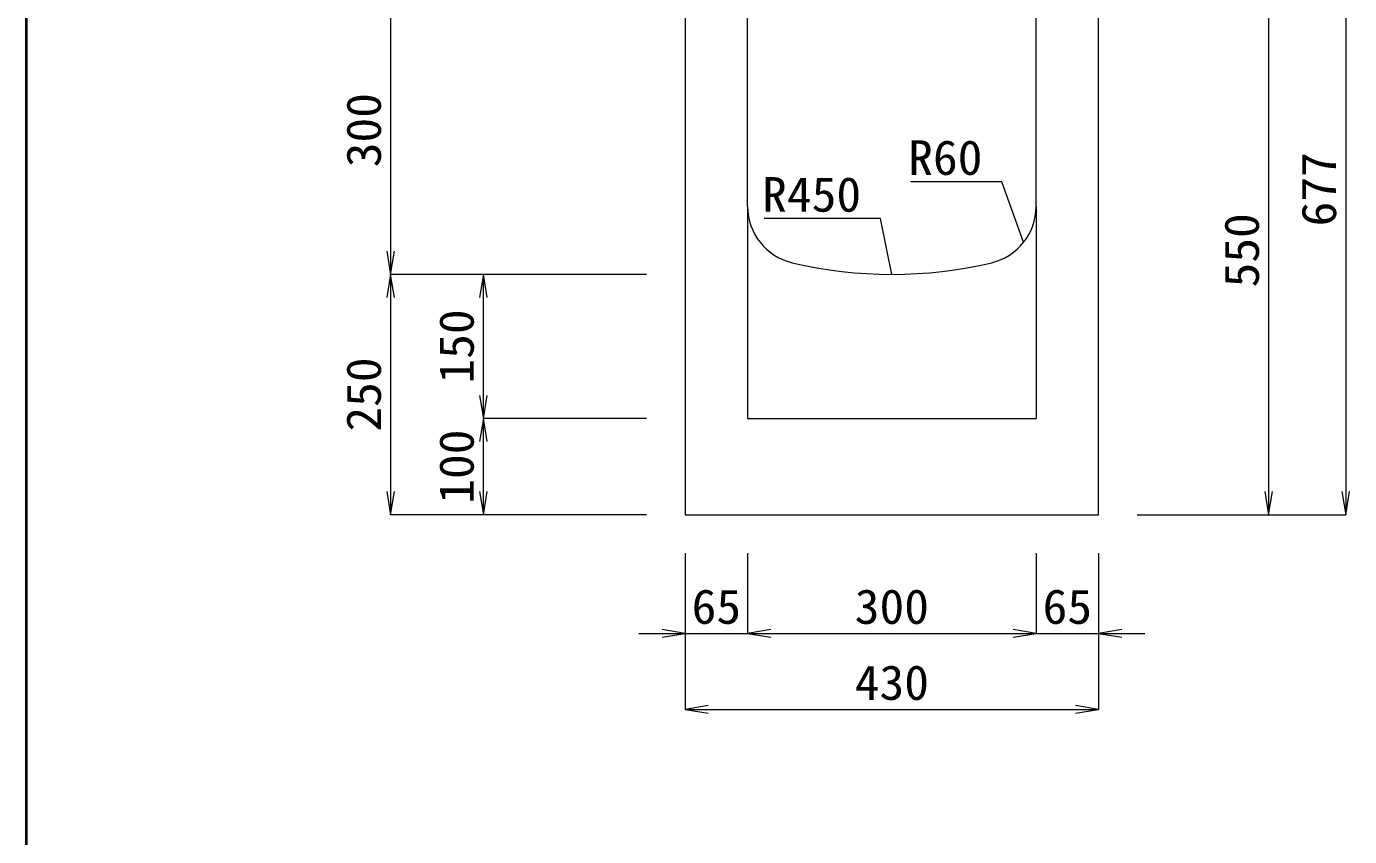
# Model space of a CAD drawing. Units: millimetres at full size; some dimension numbers follow another scale. Extents: x -734 to 58102, y 49499 to 87169.
# Drawn here: x 10099 to 11475, y 76690 to 77533 of the extents above; entities that cross this region are included whole.
import ezdxf
from ezdxf.enums import TextEntityAlignment as Align

# ---------------------------------------------------------------- set-up
doc = ezdxf.new("R2010")
doc.units = ezdxf.units.MM
doc.header["$LTSCALE"] = 50
for name, color, linetype, lineweight in [('図枠', 7, 'Continuous', 5), ('寸法線', 7, 'Continuous', 13), ('引出線', 4, 'Continuous', 13), ('本体', 2, 'Continuous', 20)]:
    doc.layers.add(name, color=color, linetype=linetype, lineweight=lineweight)
doc.styles.add('ＭＳ 明朝', font='')
doc.styles.get('ＭＳ 明朝').set_extended_font_data('MS Mincho')

# ---------------------------------------------------------------- blocks, each defined once
blk = doc.blocks.new('open_arrow')
at = {"color": 0, "linetype": 'Continuous', "lineweight": -2}
blk.add_lwpolyline([(7.5, 1.25), (0, 0), (7.5, -1.25)], dxfattribs=at)

msp = doc.modelspace()

# ---------------------------------------------------------------- linework, layer by layer
at = {"layer": '図枠', "lineweight": 40}
msp.add_line((10098.63, 74575.27), (10098.63, 80115.27), dxfattribs=at)
at = {"layer": '寸法線'}
for p, q in [((11470.61, 77702.27), (11470.61, 77025.27)), ((10477.26, 77575.27), (10477.26, 77275.27)), ((11390.36, 77575.27), (11390.36, 77025.27)), ((10743.63, 77275.27), (10477.26, 77275.27)), ((10477.26, 77275.27), (10477.26, 77025.27)), ((10743.63, 77275.27), (10477.26, 77275.27)), ((10573.78, 77125.27), (10573.78, 77275.27)), ((10743.63, 77275.27), (10573.78, 77275.27)), ((10743.63, 77125.27), (10573.78, 77125.27)), ((10573.78, 77025.27), (10573.78, 77125.27)), ((10743.63, 77125.27), (10573.78, 77125.27)), ((10743.63, 77025.27), (10477.26, 77025.27)), ((10743.63, 77025.27), (10573.78, 77025.27)), ((11253.63, 77025.27), (11390.36, 77025.27)), ((11253.63, 77025.27), (11470.61, 77025.27)), ((10783.63, 76985.27), (10783.63, 76901.73)), ((10783.63, 76985.27), (10783.63, 76822.68)), ((10848.63, 76985.27), (10848.63, 76901.73)), ((10848.63, 76985.27), (10848.63, 76901.73)), ((11148.63, 76985.27), (11148.63, 76901.73)), ((11148.63, 76985.27), (11148.63, 76901.73)), ((11213.63, 76985.27), (11213.63, 76901.73)), ((11213.63, 76985.27), (11213.63, 76822.68)), ((10735.63, 76901.73), (10896.63, 76901.73)), ((10848.63, 76901.73), (11148.63, 76901.73)), ((11100.63, 76901.73), (11261.63, 76901.73)), ((10783.63, 76822.68), (11213.63, 76822.68))]:
    msp.add_line(p, q, dxfattribs=at)
at = {"layer": '引出線'}
for points in [[(11135.69, 77308.59), (11112.84, 77371.62), (11018.17, 77371.62)], [(10998.63, 77275.27), (10986.68, 77333.27), (10865.67, 77333.27)]]:
    msp.add_lwpolyline(points, dxfattribs=at)
at = {"layer": '本体'}
for p, q in [((10783.63, 77575.27), (10783.63, 77025.27)), ((10848.63, 77345.8), (10848.63, 77575.27)), ((11148.63, 77345.8), (11148.63, 77575.27)), ((11213.63, 77025.27), (11213.63, 77575.27)), ((10848.63, 77345.8), (10848.63, 77125.27)), ((11148.63, 77345.8), (11148.63, 77125.27)), ((10848.63, 77125.27), (11148.63, 77125.27)), ((10783.63, 77025.27), (11213.63, 77025.27)), ((10783.63, 77025.27), (11213.63, 77025.27))]:
    msp.add_line(p, q, dxfattribs=at)
for centre, radius, start, end in [((10908.63, 77345.8), 60, 180, 256.65785), ((11088.63, 77345.8), 60, 283.34237, 0), ((10998.63, 77725.27), 450, 256.65777, 283.34225)]:
    msp.add_arc(centre, radius, start, end, dxfattribs=at)

# ---------------------------------------------------------------- block references
at = {"layer": '寸法線', "xscale": 3.2, "yscale": 3.2}
for p, rotation in [((10477.26, 77275.27), 90), ((10477.26, 77275.27), 270), ((10573.78, 77275.27), 270), ((10573.78, 77125.27), 90), ((10573.78, 77125.27), 270), ((10477.26, 77025.27), 90), ((10573.78, 77025.27), 90), ((11390.36, 77025.27), 90), ((11470.61, 77025.27), 90), ((10783.63, 76901.73), 180), ((11148.63, 76901.73), 180), ((11148.63, 76901.73), 180), ((11213.63, 76822.68), 180)]:
    msp.add_blockref('open_arrow', p, dxfattribs=dict(at, rotation=rotation))
for p in [(10848.63, 76901.73), (10848.63, 76901.73), (11213.63, 76901.73), (10783.63, 76822.68)]:
    msp.add_blockref('open_arrow', p, dxfattribs=at)
at = {"layer": '引出線', "xscale": 0.16, "yscale": 0.16}
for p, rotation in [((11135.69, 77308.59), 109.9), ((10998.63, 77275.27), 101.6)]:
    msp.add_blockref('open_arrow', p, dxfattribs=dict(at, rotation=rotation))

# ---------------------------------------------------------------- texts
at = {"layer": '寸法線', "style": 'ＭＳ 明朝', "width": 1.05}
for s, p in [('300', (10449.26, 77425.27)), ('677', (11442.61, 77363.77)), ('550', (11362.36, 77300.27)), ('150', (10545.78, 77200.27)), ('250', (10449.26, 77150.27)), ('100', (10545.78, 77075.27))]:
    msp.add_text(s, height=36.03, rotation=90, dxfattribs=at).set_placement(p, align=Align.MIDDLE_CENTER)
for s, p in [('65', (10816.13, 76929.73)), ('300', (10998.63, 76929.73)), ('65', (11181.13, 76929.73)), ('430', (10998.63, 76850.68))]:
    msp.add_text(s, height=36.03, dxfattribs=at).set_placement(p, align=Align.MIDDLE_CENTER)
at = {"layer": '引出線', "style": 'ＭＳ 明朝', "width": 1.05}
for s, p in [('R60', (11092.84, 77414.82)), ('R450', (10966.68, 77376.47))]:
    msp.add_text(s, height=36.03, dxfattribs=at).set_placement(p, align=Align.TOP_RIGHT)

doc.saveas('drawing.dxf')
